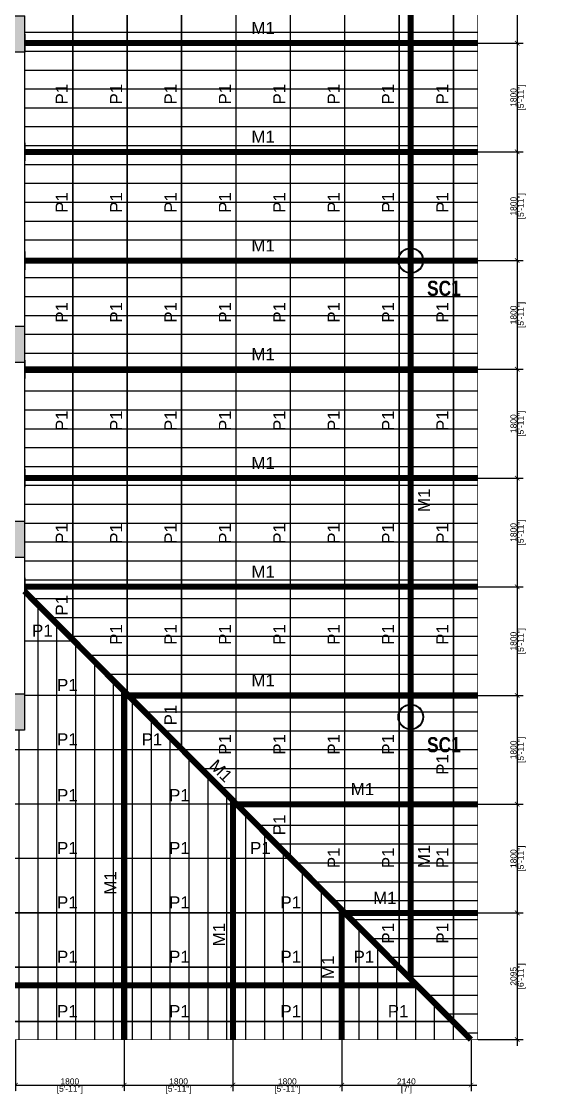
# Model space of a CAD drawing. Header units: millimetres. Extents: x 149548 to 2069915, y -1587483 to -1219800.
# Drawn here: x 1883475 to 1892115, y -1525381 to -1507633 of the extents above; entities that cross this region are included whole.
import ezdxf

# ---------------------------------------------------------------- set-up
doc = ezdxf.new("R2010")
doc.units = ezdxf.units.MM
doc.header["$MEASUREMENT"] = 0
doc.header["$PDMODE"] = 98
for name, pattern in [('ACAD_ISO02W100', [15, 12, -3]), ('CONTINOUS', [0]), ('DASHED', [0.75, 0.5, -0.25])]:
    doc.linetypes.add(name, pattern=pattern)
for name, color, linetype, lineweight in [('BEAM NO.', 7, 'Continuous', 30), ('BRICK WALL_MOFA', 8, 'Continuous', 30), ('DETAIL', 1, 'Continuous', 25), ('PLATE', 63, 'Continuous', 13)]:
    doc.layers.add(name, color=color, linetype=linetype, lineweight=lineweight)
for name, color, linetype in [('BEAM-230X1325', 2, 'Continuous'), ('BEAM-230X600', 150, 'Continuous'), ('Roof', 7, 'Continuous'), ('SHED', 7, 'Continuous'), ('Steel Col', 2, 'Continuous'), ('Str. Layout', 7, 'Continuous'), ('STR.COLUMN', 1, 'Continuous')]:
    doc.layers.add(name, color=color, linetype=linetype)
doc.styles.add('G3-TEXT', font='ARIALNB.TTF', dxfattribs={"height": 3})
doc.styles.get("Standard").update_dxf_attribs({"font": 'arial.ttf'})
doc.styles.add('style1', font='arial.ttf')
doc.dimstyles.new('DIM 1-50', dxfattribs={"dimtxt": 100, "dimasz": 75, "dimexe": 100, "dimexo": 1, "dimgap": 10, "dimtad": 1, "dimdec": 0, "dimrnd": 5, "dimzin": 0, "dimdsep": 46, "dimtxsty": 'Standard', "dimblk": 'ARCHTICK', "dimcen": 100, "dimdle": 100, "dimclrd": 256, "dimclre": 256, "dimclrt": 256, "dimadec": 0, "dimazin": 0, "dimtfac": 1, "dimtdec": 0, "dimtix": 1, "dimtofl": 0, "dimtmove": 1, "dimatfit": 3, "dimldrblk": 'OPEN90', "dimfxl": 1, "dimtolj": 1, "dimtzin": 0, "dimlwd": -1, "dimlwe": -1, "dimarcsym": 0})

# ---------------------------------------------------------------- blocks, each defined once
blk = doc.blocks.new('Steel Col')
at = {"layer": 'Steel Col', "color": 2}
for radius in [210, 200]:
    blk.add_circle((1997102, -1500610), radius, dxfattribs=at)
blk = doc.blocks.new('Roof_SF Lvl')
at = {"layer": 'Roof', "transparency": 33554559}
h = blk.add_hatch(dxfattribs=at)
h.set_pattern_fill('ANSI31', color=8, scale=2500, angle=135)
h.paths.add_polyline_path([(1891025, -1524492), (1890915, -1524488), (1883525, -1517065), (1883525, -1501931), (1897224, -1498502), (1897225, -1505975), (1891025, -1505975)])
h = blk.add_hatch(dxfattribs=at)
h.set_pattern_fill('ANSI31', color=8, scale=2500, angle=45)
h.paths.add_polyline_path([(1877852, -1519362), (1877852, -1520612), (1874922, -1520612), (1874922, -1519361), (1873407, -1519361), (1873407, -1520612), (1870477, -1520612), (1870477, -1519362), (1868962, -1519362), (1868962, -1520612), (1866032, -1520612), (1866032, -1519362), (1864517, -1519362), (1864517, -1520612), (1861587, -1520612), (1861587, -1519362), (1860072, -1519362), (1860072, -1520612), (1857142, -1520612), (1857142, -1519362), (1855627, -1519362), (1855627, -1520612), (1852697, -1520612), (1852697, -1519362), (1851824, -1519362), (1851824, -1519361), (1849994, -1524489), (1890915, -1524488), (1883525, -1517065), (1883525, -1519361), (1877852, -1519361)], is_closed=False)
at = {"layer": 'Roof', "color": 6}
blk.add_lwpolyline([(1891025, -1524489, 10, 10, 0), (1890915, -1524488, 10, 10, 0), (1883525, -1517066, 10, 10, 0), (1883525, -1501931, 10, 10, 0), (1897224, -1498501, 10, 10, 0), (1897225, -1505975, 10, 10, 0), (1891025, -1505975, 10, 10, 0)], format="xyseb", close=True, dxfattribs=at)
at = {"layer": 'Roof', "color": 6, "const_width": 10}
blk.add_lwpolyline([(1890915, -1524488), (1849994, -1524489), (1849994, -1513276), (1851825, -1513276), (1851824, -1519362), (1883525, -1519361), (1883525, -1517066)], close=True, dxfattribs=at)
blk = doc.blocks.new('COL')
at = {"layer": 'STR.COLUMN', "transparency": 33554687}
h = blk.add_hatch(color=256, dxfattribs=at)
h.dxf.hatch_style = 1
h.paths.add_polyline_path([(1844506, -1406289), (1844506, -1406889), (1844736, -1406889), (1844736, -1406289)])
h = blk.add_hatch(color=256, dxfattribs=at)
h.dxf.hatch_style = 1
h.paths.add_polyline_path([(1844506, -1411424), (1844506, -1412024), (1844736, -1412024), (1844736, -1411424)])
h = blk.add_hatch(color=256, dxfattribs=at)
h.dxf.hatch_style = 1
h.paths.add_polyline_path([(1844506, -1414651), (1844506, -1415251), (1844736, -1415251), (1844736, -1414651)])
h = blk.add_hatch(color=256, dxfattribs=at)
h.dxf.hatch_style = 1
h.paths.add_polyline_path([(1844506, -1417509), (1844506, -1418109), (1844736, -1418109), (1844736, -1417509)])
at = {"layer": 'STR.COLUMN', "color": 5}
for points in [[(1844506, -1406289), (1844736, -1406289), (1844736, -1406889), (1844506, -1406889), (1844506, -1406289)], [(1844506, -1411424), (1844736, -1411424), (1844736, -1412024), (1844506, -1412024), (1844506, -1411424)], [(1844506, -1414651), (1844736, -1414651), (1844736, -1415251), (1844506, -1415251), (1844506, -1414651)], [(1844506, -1417509), (1844736, -1417509), (1844736, -1418109), (1844506, -1418109), (1844506, -1417509)]]:
    blk.add_lwpolyline(points, dxfattribs=at)
blk = doc.blocks.new('2nd floor layout')
at = {"layer": 'BEAM-230X1325', "linetype": 'CONTINOUS', "ltscale": 750}
blk.add_line((1883525, -1513277), (1883525, -1515904), dxfattribs=at)
at = {"layer": 'BEAM-230X600', "linetype": 'CONTINOUS', "ltscale": 750}
for p, q in [((1883525, -1508142), (1883525, -1512677)), ((1883525, -1516504), (1883525, -1518762))]:
    blk.add_line(p, q, dxfattribs=at)
at = {"layer": 'STR.COLUMN'}
blk.add_blockref('COL', (38788, -101254), dxfattribs=at)
blk = doc.blocks.new('300X450X10mm THK. Plate')
at = {"layer": 'PLATE', "ltscale": 1000}
h = blk.add_hatch(color=8, dxfattribs=at)
h.dxf.hatch_style = 1
h.paths.add_polyline_path([(1986508, -1525738), (1986808, -1525738), (1986808, -1525728), (1986508, -1525728)])
blk.add_lwpolyline([(1986508, -1525738), (1986808, -1525738), (1986808, -1525728), (1986508, -1525728)], close=True, dxfattribs=at)
blk = doc.blocks.new('_ArchTick')
at = {"color": 0, "linetype": 'ByBlock', "const_width": 0.15}
blk.add_lwpolyline([(-0.5, -0.5), (0.5, 0.5)], dxfattribs=at)
blk = doc.blocks.new('*D311')
at = {"layer": 'Defpoints', "color": 0}
for p in [(1891025, -1505975), (1891025, -1507992), (1891679, -1507992)]:
    blk.add_point(p, dxfattribs=at)
at = {"layer": 'DETAIL', "linetype": 'ACAD_ISO02W100'}
blk.add_line((1891679, -1505875), (1891679, -1508092), dxfattribs=at)
at = {"layer": 'DETAIL', "linetype": 'DASHED'}
for p, q in [((1891026, -1505975), (1891779, -1505975)), ((1891026, -1507992), (1891779, -1507992))]:
    blk.add_line(p, q, dxfattribs=at)
at = {"layer": 'DETAIL', "linetype": 'ByBlock', "xscale": 75, "yscale": 75, "zscale": 75}
for p, rotation in [((1891679, -1505975), 90), ((1891679, -1507992), 270)]:
    blk.add_blockref('_ArchTick', p, dxfattribs=dict(at, rotation=rotation))
at = {"layer": 'DETAIL', "char_height": 100, "attachment_point": 5, "rotation": 90}
for s, insert in [('\\A1;2015', (1891618, -1506984)), ('\\A1;[6\'-7"]', (1891753, -1506984))]:
    blk.add_mtext(s, dxfattribs=dict(at, insert=insert))
blk = doc.blocks.new('_Open90')
at = {"color": 0, "linetype": 'ByBlock', "lineweight": -2}
for p, q in [((0, 0), (-1, 0)), ((-0.5, 0.5), (0, 0)), ((0, 0), (-0.5, -0.5))]:
    blk.add_line(p, q, dxfattribs=at)
blk = doc.blocks.new('*D312')
at = {"layer": 'Defpoints', "color": 0}
for p in [(1891025, -1507992), (1891025, -1509792), (1891679, -1509792)]:
    blk.add_point(p, dxfattribs=at)
at = {"layer": 'DETAIL', "linetype": 'DASHED'}
for p, q in [((1891026, -1507992), (1891779, -1507992)), ((1891026, -1509792), (1891779, -1509792))]:
    blk.add_line(p, q, dxfattribs=at)
at = {"layer": 'DETAIL', "linetype": 'ACAD_ISO02W100'}
blk.add_line((1891679, -1507892), (1891679, -1509892), dxfattribs=at)
at = {"layer": 'DETAIL', "linetype": 'ByBlock', "xscale": 75, "yscale": 75, "zscale": 75}
for p, rotation in [((1891679, -1507992), 90), ((1891679, -1509792), 270)]:
    blk.add_blockref('_ArchTick', p, dxfattribs=dict(at, rotation=rotation))
at = {"layer": 'DETAIL', "char_height": 100, "attachment_point": 5, "rotation": 90}
for s, insert in [('\\A1;1800', (1891618, -1508892)), ('\\A1;[5\'-11"]', (1891753, -1508892))]:
    blk.add_mtext(s, dxfattribs=dict(at, insert=insert))
blk = doc.blocks.new('*D313')
at = {"layer": 'Defpoints', "color": 0}
for p in [(1891025, -1509792), (1891025, -1511592), (1891679, -1511592)]:
    blk.add_point(p, dxfattribs=at)
at = {"layer": 'DETAIL', "linetype": 'DASHED'}
for p, q in [((1891026, -1509792), (1891779, -1509792)), ((1891026, -1511592), (1891779, -1511592))]:
    blk.add_line(p, q, dxfattribs=at)
at = {"layer": 'DETAIL', "linetype": 'ACAD_ISO02W100'}
blk.add_line((1891679, -1509692), (1891679, -1511692), dxfattribs=at)
at = {"layer": 'DETAIL', "linetype": 'ByBlock', "xscale": 75, "yscale": 75, "zscale": 75}
for p, rotation in [((1891679, -1509792), 90), ((1891679, -1511592), 270)]:
    blk.add_blockref('_ArchTick', p, dxfattribs=dict(at, rotation=rotation))
at = {"layer": 'DETAIL', "char_height": 100, "attachment_point": 5, "rotation": 90}
for s, insert in [('\\A1;[5\'-11"]', (1891753, -1510692)), ('\\A1;1800', (1891618, -1510692))]:
    blk.add_mtext(s, dxfattribs=dict(at, insert=insert))
blk = doc.blocks.new('*D314')
at = {"layer": 'Defpoints', "color": 0}
for p in [(1891025, -1511592), (1891025, -1513392), (1891679, -1513392)]:
    blk.add_point(p, dxfattribs=at)
at = {"layer": 'DETAIL', "linetype": 'ACAD_ISO02W100'}
blk.add_line((1891679, -1511492), (1891679, -1513492), dxfattribs=at)
at = {"layer": 'DETAIL', "linetype": 'DASHED'}
for p, q in [((1891026, -1511592), (1891779, -1511592)), ((1891026, -1513392), (1891779, -1513392))]:
    blk.add_line(p, q, dxfattribs=at)
at = {"layer": 'DETAIL', "linetype": 'ByBlock', "xscale": 75, "yscale": 75, "zscale": 75}
for p, rotation in [((1891679, -1511592), 90), ((1891679, -1513392), 270)]:
    blk.add_blockref('_ArchTick', p, dxfattribs=dict(at, rotation=rotation))
at = {"layer": 'DETAIL', "char_height": 100, "attachment_point": 5, "rotation": 90}
for s, insert in [('\\A1;[5\'-11"]', (1891753, -1512492)), ('\\A1;1800', (1891618, -1512492))]:
    blk.add_mtext(s, dxfattribs=dict(at, insert=insert))
blk = doc.blocks.new('*D315')
at = {"layer": 'Defpoints', "color": 0}
for p in [(1891025, -1513392), (1891025, -1515192), (1891679, -1515192)]:
    blk.add_point(p, dxfattribs=at)
at = {"layer": 'DETAIL', "linetype": 'ACAD_ISO02W100'}
blk.add_line((1891679, -1513292), (1891679, -1515292), dxfattribs=at)
at = {"layer": 'DETAIL', "linetype": 'DASHED'}
for p, q in [((1891026, -1513392), (1891779, -1513392)), ((1891026, -1515192), (1891779, -1515192))]:
    blk.add_line(p, q, dxfattribs=at)
at = {"layer": 'DETAIL', "linetype": 'ByBlock', "xscale": 75, "yscale": 75, "zscale": 75}
for p, rotation in [((1891679, -1513392), 90), ((1891679, -1515192), 270)]:
    blk.add_blockref('_ArchTick', p, dxfattribs=dict(at, rotation=rotation))
at = {"layer": 'DETAIL', "char_height": 100, "attachment_point": 5, "rotation": 90}
for s, insert in [('\\A1;1800', (1891618, -1514292)), ('\\A1;[5\'-11"]', (1891753, -1514292))]:
    blk.add_mtext(s, dxfattribs=dict(at, insert=insert))
blk = doc.blocks.new('*D316')
at = {"layer": 'Defpoints', "color": 0}
for p in [(1891025, -1515192), (1891025, -1516992), (1891679, -1516992)]:
    blk.add_point(p, dxfattribs=at)
at = {"layer": 'DETAIL', "linetype": 'ACAD_ISO02W100'}
blk.add_line((1891679, -1515092), (1891679, -1517092), dxfattribs=at)
at = {"layer": 'DETAIL', "linetype": 'DASHED'}
for p, q in [((1891026, -1515192), (1891779, -1515192)), ((1891026, -1516992), (1891779, -1516992))]:
    blk.add_line(p, q, dxfattribs=at)
at = {"layer": 'DETAIL', "linetype": 'ByBlock', "xscale": 75, "yscale": 75, "zscale": 75}
for p, rotation in [((1891679, -1515192), 90), ((1891679, -1516992), 270)]:
    blk.add_blockref('_ArchTick', p, dxfattribs=dict(at, rotation=rotation))
at = {"layer": 'DETAIL', "char_height": 100, "attachment_point": 5, "rotation": 90}
for s, insert in [('\\A1;1800', (1891618, -1516092)), ('\\A1;[5\'-11"]', (1891753, -1516092))]:
    blk.add_mtext(s, dxfattribs=dict(at, insert=insert))
blk = doc.blocks.new('*D317')
at = {"layer": 'Defpoints', "color": 0}
for p in [(1891025, -1516992), (1891025, -1518792), (1891679, -1518792)]:
    blk.add_point(p, dxfattribs=at)
at = {"layer": 'DETAIL', "linetype": 'ACAD_ISO02W100'}
blk.add_line((1891679, -1516892), (1891679, -1518892), dxfattribs=at)
at = {"layer": 'DETAIL', "linetype": 'DASHED'}
for p, q in [((1891026, -1516992), (1891779, -1516992)), ((1891026, -1518792), (1891779, -1518792))]:
    blk.add_line(p, q, dxfattribs=at)
at = {"layer": 'DETAIL', "linetype": 'ByBlock', "xscale": 75, "yscale": 75, "zscale": 75}
for p, rotation in [((1891679, -1516992), 90), ((1891679, -1518792), 270)]:
    blk.add_blockref('_ArchTick', p, dxfattribs=dict(at, rotation=rotation))
at = {"layer": 'DETAIL', "char_height": 100, "attachment_point": 5, "rotation": 90}
for s, insert in [('\\A1;1800', (1891618, -1517892)), ('\\A1;[5\'-11"]', (1891753, -1517892))]:
    blk.add_mtext(s, dxfattribs=dict(at, insert=insert))
blk = doc.blocks.new('*D318')
at = {"layer": 'Defpoints', "color": 0}
for p in [(1891025, -1518792), (1891025, -1520592), (1891679, -1520592)]:
    blk.add_point(p, dxfattribs=at)
at = {"layer": 'DETAIL', "linetype": 'DASHED'}
for p, q in [((1891026, -1518792), (1891779, -1518792)), ((1891026, -1520592), (1891779, -1520592))]:
    blk.add_line(p, q, dxfattribs=at)
at = {"layer": 'DETAIL', "linetype": 'ACAD_ISO02W100'}
blk.add_line((1891679, -1518692), (1891679, -1520692), dxfattribs=at)
at = {"layer": 'DETAIL', "linetype": 'ByBlock', "xscale": 75, "yscale": 75, "zscale": 75}
for p, rotation in [((1891679, -1518792), 90), ((1891679, -1520592), 270)]:
    blk.add_blockref('_ArchTick', p, dxfattribs=dict(at, rotation=rotation))
at = {"layer": 'DETAIL', "char_height": 100, "attachment_point": 5, "rotation": 90}
for s, insert in [('\\A1;1800', (1891618, -1519692)), ('\\A1;[5\'-11"]', (1891753, -1519692))]:
    blk.add_mtext(s, dxfattribs=dict(at, insert=insert))
blk = doc.blocks.new('*D319')
at = {"layer": 'Defpoints', "color": 0}
for p in [(1891025, -1520592), (1891025, -1522392), (1891679, -1522392)]:
    blk.add_point(p, dxfattribs=at)
at = {"layer": 'DETAIL', "linetype": 'DASHED'}
for p, q in [((1891026, -1520592), (1891779, -1520592)), ((1891026, -1522392), (1891779, -1522392))]:
    blk.add_line(p, q, dxfattribs=at)
at = {"layer": 'DETAIL', "linetype": 'ACAD_ISO02W100'}
blk.add_line((1891679, -1520492), (1891679, -1522492), dxfattribs=at)
at = {"layer": 'DETAIL', "linetype": 'ByBlock', "xscale": 75, "yscale": 75, "zscale": 75}
for p, rotation in [((1891679, -1520592), 90), ((1891679, -1522392), 270)]:
    blk.add_blockref('_ArchTick', p, dxfattribs=dict(at, rotation=rotation))
at = {"layer": 'DETAIL', "char_height": 100, "attachment_point": 5, "rotation": 90}
for s, insert in [('\\A1;1800', (1891618, -1521492)), ('\\A1;[5\'-11"]', (1891753, -1521492))]:
    blk.add_mtext(s, dxfattribs=dict(at, insert=insert))
blk = doc.blocks.new('*D320')
at = {"layer": 'Defpoints', "color": 0}
for p in [(1891025, -1522392), (1891025, -1524489), (1891679, -1524489)]:
    blk.add_point(p, dxfattribs=at)
at = {"layer": 'DETAIL', "linetype": 'DASHED'}
for p, q in [((1891026, -1522392), (1891779, -1522392)), ((1891026, -1524489), (1891779, -1524489))]:
    blk.add_line(p, q, dxfattribs=at)
at = {"layer": 'DETAIL', "linetype": 'ACAD_ISO02W100'}
blk.add_line((1891679, -1522292), (1891679, -1524589), dxfattribs=at)
at = {"layer": 'DETAIL', "linetype": 'ByBlock', "xscale": 75, "yscale": 75, "zscale": 75}
for p, rotation in [((1891679, -1522392), 90), ((1891679, -1524489), 270)]:
    blk.add_blockref('_ArchTick', p, dxfattribs=dict(at, rotation=rotation))
at = {"layer": 'DETAIL', "char_height": 100, "attachment_point": 5, "rotation": 90}
for s, insert in [('\\A1;2095', (1891618, -1523440)), ('\\A1;[6\'-11"]', (1891753, -1523440))]:
    blk.add_mtext(s, dxfattribs=dict(at, insert=insert))
blk = doc.blocks.new('*D337')
at = {"layer": 'Defpoints', "color": 0}
for p in [(1883375, -1524489), (1885175, -1524489), (1885175, -1525242)]:
    blk.add_point(p, dxfattribs=at)
at = {"layer": 'DETAIL', "linetype": 'DASHED'}
for p, q in [((1883375, -1524490), (1883375, -1525342)), ((1885175, -1524490), (1885175, -1525342))]:
    blk.add_line(p, q, dxfattribs=at)
at = {"layer": 'DETAIL', "linetype": 'ACAD_ISO02W100'}
blk.add_line((1883275, -1525242), (1885275, -1525242), dxfattribs=at)
at = {"layer": 'DETAIL', "linetype": 'ByBlock', "xscale": 75, "yscale": 75, "zscale": 75, "rotation": 180}
blk.add_blockref('_ArchTick', (1883375, -1525242), dxfattribs=at)
at = {"layer": 'DETAIL', "linetype": 'ByBlock', "xscale": 75, "yscale": 75, "zscale": 75}
blk.add_blockref('_ArchTick', (1885175, -1525242), dxfattribs=at)
at = {"layer": 'DETAIL', "char_height": 100, "attachment_point": 5}
for s, insert in [('\\A1;[5\'-11"]', (1884275, -1525316)), ('\\A1;1800', (1884275, -1525181))]:
    blk.add_mtext(s, dxfattribs=dict(at, insert=insert))
blk = doc.blocks.new('*D338')
at = {"layer": 'Defpoints', "color": 0}
for p in [(1885175, -1524489), (1886975, -1524488), (1886975, -1525242)]:
    blk.add_point(p, dxfattribs=at)
at = {"layer": 'DETAIL', "linetype": 'DASHED'}
for p, q in [((1885175, -1524490), (1885175, -1525342)), ((1886975, -1524489), (1886975, -1525342))]:
    blk.add_line(p, q, dxfattribs=at)
at = {"layer": 'DETAIL', "linetype": 'ACAD_ISO02W100'}
blk.add_line((1885075, -1525242), (1887075, -1525242), dxfattribs=at)
at = {"layer": 'DETAIL', "linetype": 'ByBlock', "xscale": 75, "yscale": 75, "zscale": 75, "rotation": 180}
blk.add_blockref('_ArchTick', (1885175, -1525242), dxfattribs=at)
at = {"layer": 'DETAIL', "linetype": 'ByBlock', "xscale": 75, "yscale": 75, "zscale": 75}
blk.add_blockref('_ArchTick', (1886975, -1525242), dxfattribs=at)
at = {"layer": 'DETAIL', "char_height": 100, "attachment_point": 5}
for s, insert in [('\\A1;[5\'-11"]', (1886075, -1525316)), ('\\A1;1800', (1886075, -1525181))]:
    blk.add_mtext(s, dxfattribs=dict(at, insert=insert))
blk = doc.blocks.new('*D339')
at = {"layer": 'Defpoints', "color": 0}
for p in [(1886975, -1524488), (1888775, -1524488), (1888775, -1525242)]:
    blk.add_point(p, dxfattribs=at)
at = {"layer": 'DETAIL', "linetype": 'DASHED'}
for p, q in [((1886975, -1524489), (1886975, -1525342)), ((1888775, -1524489), (1888775, -1525342))]:
    blk.add_line(p, q, dxfattribs=at)
at = {"layer": 'DETAIL', "linetype": 'ACAD_ISO02W100'}
blk.add_line((1886875, -1525242), (1888875, -1525242), dxfattribs=at)
at = {"layer": 'DETAIL', "linetype": 'ByBlock', "xscale": 75, "yscale": 75, "zscale": 75, "rotation": 180}
blk.add_blockref('_ArchTick', (1886975, -1525242), dxfattribs=at)
at = {"layer": 'DETAIL', "linetype": 'ByBlock', "xscale": 75, "yscale": 75, "zscale": 75}
blk.add_blockref('_ArchTick', (1888775, -1525242), dxfattribs=at)
at = {"layer": 'DETAIL', "char_height": 100, "attachment_point": 5}
for s, insert in [('\\A1;[5\'-11"]', (1887875, -1525316)), ('\\A1;1800', (1887875, -1525181))]:
    blk.add_mtext(s, dxfattribs=dict(at, insert=insert))
blk = doc.blocks.new('*D340')
at = {"layer": 'Defpoints', "color": 0}
for p in [(1888775, -1524488), (1890915, -1524488), (1890915, -1525242)]:
    blk.add_point(p, dxfattribs=at)
at = {"layer": 'DETAIL', "linetype": 'DASHED'}
for p, q in [((1888775, -1524489), (1888775, -1525342)), ((1890915, -1524489), (1890915, -1525342))]:
    blk.add_line(p, q, dxfattribs=at)
at = {"layer": 'DETAIL', "linetype": 'ACAD_ISO02W100'}
blk.add_line((1888675, -1525242), (1891015, -1525242), dxfattribs=at)
at = {"layer": 'DETAIL', "linetype": 'ByBlock', "xscale": 75, "yscale": 75, "zscale": 75, "rotation": 180}
blk.add_blockref('_ArchTick', (1888775, -1525242), dxfattribs=at)
at = {"layer": 'DETAIL', "linetype": 'ByBlock', "xscale": 75, "yscale": 75, "zscale": 75}
blk.add_blockref('_ArchTick', (1890915, -1525242), dxfattribs=at)
at = {"layer": 'DETAIL', "char_height": 100, "attachment_point": 5}
for s, insert in [('\\A1;2140', (1889845, -1525181)), ("\\A1;[7']", (1889845, -1525315))]:
    blk.add_mtext(s, dxfattribs=dict(at, insert=insert))

msp = doc.modelspace()

# ---------------------------------------------------------------- linework, layer by layer
at = {"layer": 'SHED', "color": 5, "const_width": 25}
for points in [[(1890624.51, -1524197.12), (1890624.51, -1500153.07)], [(1889724.51, -1523293.02), (1889724.51, -1500378.4)], [(1888824.51, -1522388.92), (1888824.51, -1500603.73)], [(1887924.51, -1521484.82), (1887924.51, -1500829.06)], [(1887024.51, -1520580.72), (1887024.51, -1501054.38)], [(1886124.51, -1519676.62), (1886124.51, -1501279.71)], [(1885224.51, -1518772.52), (1885224.51, -1501505.04)], [(1884324.51, -1517868.42), (1884324.51, -1501730.37)], [(1883523.63, -1517889.28), (1884345.27, -1517889.28)], [(1883523.63, -1518789.28), (1885241.19, -1518789.28)], [(1886136.36, -1519688.52), (1851707.37, -1519688.52)], [(1887032.27, -1520588.52), (1851386.12, -1520588.52)], [(1887928.19, -1521488.52), (1851064.87, -1521488.52)], [(1888824.11, -1522388.52), (1850743.62, -1522388.52)], [(1889720.03, -1523288.52), (1850422.37, -1523288.52)], [(1890615.95, -1524188.52), (1850101.12, -1524188.52)]]:
    msp.add_lwpolyline(points, dxfattribs=at)
at = {"layer": 'SHED', "color": 114, "const_width": 100}
for points in [[(1889917.52, -1523486.92), (1889917.52, -1500304.56)], [(1883524.52, -1507992.42), (1891024.53, -1507992.42)], [(1883524.52, -1509792.42), (1891024.53, -1509792.42)], [(1883524.52, -1511592.42), (1891024.53, -1511592.42)], [(1883524.52, -1513392.42), (1891024.53, -1513392.42)], [(1883524.52, -1515192.42), (1891024.53, -1515192.42)], [(1883524.52, -1516992.42), (1891024.53, -1516992.42)], [(1883524.53, -1517064.79), (1890914.52, -1524488.46)], [(1885174.52, -1518722.31), (1885174.52, -1524488.47)], [(1885244.32, -1518792.42), (1891024.53, -1518792.42)], [(1886974.52, -1520530.51), (1886974.52, -1524488.47)], [(1887036.15, -1520592.42), (1891024.53, -1520592.42)], [(1888774.52, -1522338.71), (1888774.52, -1524488.47)], [(1888827.99, -1522392.42), (1891024.53, -1522392.42)], [(1850315.19, -1523589.31), (1890019.42, -1523589.27)]]:
    msp.add_lwpolyline(points, dxfattribs=at)

# ---------------------------------------------------------------- block references
at = {"layer": 'BRICK WALL_MOFA', "color": 251, "rotation": 270}
for p in [(3409262.22, 478665.45), (3409262.22, 476865.45), (3409262.22, 475065.45), (3409262.22, 473265.45), (3409262.22, 471465.45), (3409262.22, 469665.45)]:
    msp.add_blockref('300X450X10mm THK. Plate', p, dxfattribs=at)
at = {"layer": 'Roof', "color": 251}
msp.add_blockref('Roof_SF Lvl', (0, 0), dxfattribs=at)
at = {"layer": 'Steel Col', "color": 251}
for p in [(-107184.55, -10982.07), (-107184.55, -18537.09)]:
    msp.add_blockref('Steel Col', p, dxfattribs=at)
at = {"layer": 'Str. Layout', "color": 251}
msp.add_blockref('2nd floor layout', (0, 0), dxfattribs=at)

# ---------------------------------------------------------------- texts
at = {"color": 1, "style": 'G3-TEXT'}
for p in [(1890187.43, -1512176.4), (1890187.43, -1519731.42)]:
    msp.add_text('SC1', height=250, dxfattribs=at).set_placement(p)
at = {"layer": 'BEAM NO.', "ltscale": 500, "style": 'style1'}
for s, p in [('M1', (1887280.26, -1507841.46)), ('M1', (1887280.26, -1509641.46)), ('M1', (1887280.26, -1511441.46)), ('M1', (1887280.26, -1513241.46)), ('M1', (1887280.26, -1515041.46)), ('M1', (1887280.26, -1516841.46)), ('P1', (1883650.2, -1517817.65)), ('M1', (1887280.26, -1518641.46)), ('P1', (1884063.62, -1518717.65)), ('P1', (1884063.62, -1519616.89)), ('P1', (1885462.4, -1519616.89)), ('M1', (1888924.16, -1520441.46)), ('P1', (1884063.62, -1520541.26)), ('P1', (1885918.12, -1520541.26)), ('P1', (1884063.62, -1521416.89)), ('P1', (1885918.12, -1521416.89)), ('P1', (1887258.61, -1521416.89)), ('M1', (1889295.12, -1522241.46)), ('P1', (1884063.62, -1522316.89)), ('P1', (1885918.12, -1522316.89)), ('P1', (1887760.49, -1522316.89)), ('P1', (1884063.62, -1523216.89)), ('P1', (1885918.12, -1523216.89)), ('P1', (1887760.49, -1523216.89)), ('P1', (1888971.19, -1523216.89)), ('P1', (1884063.62, -1524116.89)), ('P1', (1885918.12, -1524116.89)), ('P1', (1887760.49, -1524116.89)), ('P1', (1889537.58, -1524116.89))]:
    msp.add_text(s, height=200, dxfattribs=at).set_placement(p)
for s, rotation, p in [('P1', 90, (1884241.4, -1509008.17)), ('P1', 90, (1885141.4, -1509008.17)), ('P1', 90, (1886041.4, -1509008.17)), ('P1', 90, (1886941.4, -1509008.17)), ('P1', 90, (1887841.4, -1509008.17)), ('P1', 90, (1888741.4, -1509008.17)), ('P1', 90, (1889641.4, -1509008.17)), ('P1', 90, (1890541.4, -1509008.17)), ('P1', 90, (1884241.4, -1510802.06)), ('P1', 90, (1885141.4, -1510802.06)), ('P1', 90, (1886041.4, -1510802.06)), ('P1', 90, (1886941.4, -1510802.06)), ('P1', 90, (1887841.4, -1510802.06)), ('P1', 90, (1888741.4, -1510802.06)), ('P1', 90, (1889641.4, -1510802.06)), ('P1', 90, (1890541.4, -1510802.06)), ('P1', 90, (1884241.4, -1512620.19)), ('P1', 90, (1885141.4, -1512620.19)), ('P1', 90, (1886041.4, -1512620.19)), ('P1', 90, (1886941.4, -1512620.19)), ('P1', 90, (1887841.4, -1512620.19)), ('P1', 90, (1888741.4, -1512620.19)), ('P1', 90, (1889641.4, -1512620.19)), ('P1', 90, (1890541.4, -1512620.19)), ('P1', 90, (1884241.4, -1514414.08)), ('P1', 90, (1885141.4, -1514414.08)), ('P1', 90, (1886041.4, -1514414.08)), ('P1', 90, (1886941.4, -1514414.08)), ('P1', 90, (1887841.4, -1514414.08)), ('P1', 90, (1888741.4, -1514414.08)), ('P1', 90, (1889641.4, -1514414.08)), ('P1', 90, (1890541.4, -1514414.08)), ('M1', 90, (1890238.38, -1515754.65)), ('P1', 90, (1884241.4, -1516280.7)), ('P1', 90, (1885141.4, -1516280.7)), ('P1', 90, (1886041.4, -1516280.7)), ('P1', 90, (1886941.4, -1516280.7)), ('P1', 90, (1887841.4, -1516280.7)), ('P1', 90, (1888741.4, -1516280.7)), ('P1', 90, (1889641.4, -1516280.7)), ('P1', 90, (1890541.4, -1516280.7)), ('P1', 90, (1884241.4, -1517468.55)), ('P1', 90, (1885141.4, -1517953.38)), ('P1', 90, (1886041.4, -1517953.38)), ('P1', 90, (1886941.4, -1517953.38)), ('P1', 90, (1887841.4, -1517953.38)), ('P1', 90, (1888741.4, -1517953.38)), ('P1', 90, (1889641.4, -1517953.38)), ('P1', 90, (1890541.4, -1517953.38)), ('P1', 90, (1886041.4, -1519286.68)), ('P1', 90, (1886941.4, -1519771.51)), ('P1', 90, (1887841.4, -1519771.51)), ('P1', 90, (1888741.4, -1519771.51)), ('P1', 90, (1889641.4, -1519771.51)), ('M1', 314.869778, (1886571.31, -1519970.5)), ('P1', 90, (1890541.4, -1520104.84)), ('P1', 90, (1887841.4, -1521104.81)), ('P1', 90, (1888741.4, -1521650.25)), ('P1', 90, (1889641.4, -1521650.25)), ('M1', 90, (1890238.38, -1521650.25)), ('P1', 90, (1890541.4, -1521650.25)), ('M1', 90, (1885045.34, -1522088.57)), ('M1', 90, (1886845.34, -1522943.64)), ('P1', 90, (1889641.4, -1522898.7)), ('P1', 90, (1890541.4, -1522898.7)), ('M1', 90, (1888645.34, -1523486.73))]:
    msp.add_text(s, height=200, rotation=rotation, dxfattribs=at).set_placement(p)

# ---------------------------------------------------------------- dimensions: what is measured, and where the dimension line sits
at = {"layer": 'DETAIL', "color": 251}
for base, p1, p2, override, picture, middle in [((1891679.35, -1507992.42), (1891024.53, -1505975.26), (1891024.53, -1507992.42), {"dimpost": '\\X', "dimtxsty": 'Standard', "dimldrblk": 'Open90'}, '*D311', (1891679.35, -1506983.84)), ((1891679.35, -1509792.42), (1891024.53, -1507992.42), (1891024.53, -1509792.42), {"dimpost": '\\X'}, '*D312', (1891679.35, -1508892.42)), ((1891679.35, -1511592.42), (1891024.53, -1509792.42), (1891024.53, -1511592.42), {"dimpost": '\\X'}, '*D313', (1891679.35, -1510692.42)), ((1891679.35, -1513392.42), (1891024.53, -1511592.42), (1891024.53, -1513392.42), {"dimpost": '\\X'}, '*D314', (1891679.35, -1512492.42)), ((1891679.35, -1515192.42), (1891024.53, -1513392.42), (1891024.53, -1515192.42), {"dimpost": '\\X'}, '*D315', (1891679.35, -1514292.42)), ((1891679.35, -1516992.42), (1891024.53, -1515192.42), (1891024.53, -1516992.42), {"dimpost": '\\X'}, '*D316', (1891679.35, -1516092.42)), ((1891679.35, -1518792.42), (1891024.53, -1516992.42), (1891024.53, -1518792.42), {"dimpost": '\\X'}, '*D317', (1891679.35, -1517892.42)), ((1891679.35, -1520592.42), (1891024.53, -1518792.42), (1891024.53, -1520592.42), {"dimpost": '\\X'}, '*D318', (1891679.35, -1519692.42)), ((1891679.35, -1522392.42), (1891024.53, -1520592.42), (1891024.53, -1522392.42), {"dimpost": '\\X'}, '*D319', (1891679.35, -1521492.42)), ((1891679.35, -1524488.52), (1891024.53, -1522392.42), (1891024.52, -1524488.52), {"dimpost": '\\X'}, '*D320', (1891679.35, -1523440.47))]:
    dim = msp.add_linear_dim(base=base, p1=p1, p2=p2, angle=90, dimstyle='DIM 1-50', override=override, dxfattribs=at)
    dim.commit()
    dim.dimension.update_dxf_attribs({"geometry": picture, "text_midpoint": middle})
for base, p1, p2, picture, middle in [((1885174.52, -1525241.59), (1883374.52, -1524488.51), (1885174.52, -1524488.51), '*D337', (1884274.52, -1525241.59)), ((1886974.52, -1525241.59), (1885174.52, -1524488.51), (1886974.52, -1524488.46), '*D338', (1886074.52, -1525241.59)), ((1888774.52, -1525241.59), (1886974.52, -1524488.46), (1888774.52, -1524488.46), '*D339', (1887874.52, -1525241.59)), ((1890914.52, -1525241.59), (1888774.52, -1524488.46), (1890914.52, -1524488.46), '*D340', (1889844.52, -1525241.59))]:
    dim = msp.add_linear_dim(base=base, p1=p1, p2=p2, dimstyle='DIM 1-50', override={"dimpost": '\\X'}, dxfattribs=at)
    dim.commit()
    dim.dimension.update_dxf_attribs({"geometry": picture, "text_midpoint": middle})

doc.saveas('drawing.dxf')
